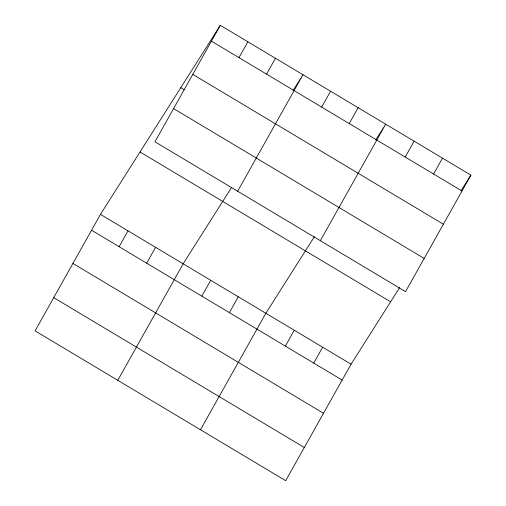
<?xml version="1.0" encoding="UTF-8"?>
<svg xmlns="http://www.w3.org/2000/svg" width="506" height="506" viewBox="0 0 506 506"><rect width="100%" height="100%" fill="white"/><g stroke="black" fill="none" stroke-linecap="round" stroke-linejoin="round"><path stroke-width="0.76" d="M220.319 25.3L154.944 141.8L405.54 291.633L470.915 175.133L220.319 25.3L100.46 214.367L35.085 330.867L285.681 480.7L351.056 364.2L399.67 287.522M119.119 246.719L128.024 230.85M238.977 57.652L247.883 41.783M146.689 263.196L155.595 247.326M266.548 74.129L275.454 58.266M117.778 380.316L183.159 263.809L231.356 187.783M237.637 191.249L303.018 74.743L293.126 90.34M201.818 296.162L210.724 280.292M321.677 107.095L330.582 91.225M229.382 312.645L238.288 296.775M349.241 123.578L358.147 107.708M200.477 429.758L265.859 313.252L314.466 236.58M320.336 240.692L385.711 124.191L375.825 139.789M285.352 346.104L294.258 330.235M405.211 157.037L414.117 141.168M313.752 363.087L322.657 347.217M433.61 174.02L442.516 158.15M461.029 190.73L470.915 175.133M211.413 41.169L462.01 191.002M192.78 74.376L443.376 224.209M180.768 87.69L184.127 89.701M173.577 108.594L424.173 258.427M140.017 151.977L390.613 301.804M100.46 214.367L351.056 364.2M91.554 230.236L342.151 380.069M72.921 263.443L323.517 413.275M53.718 297.661L304.315 447.494"/></g></svg>
